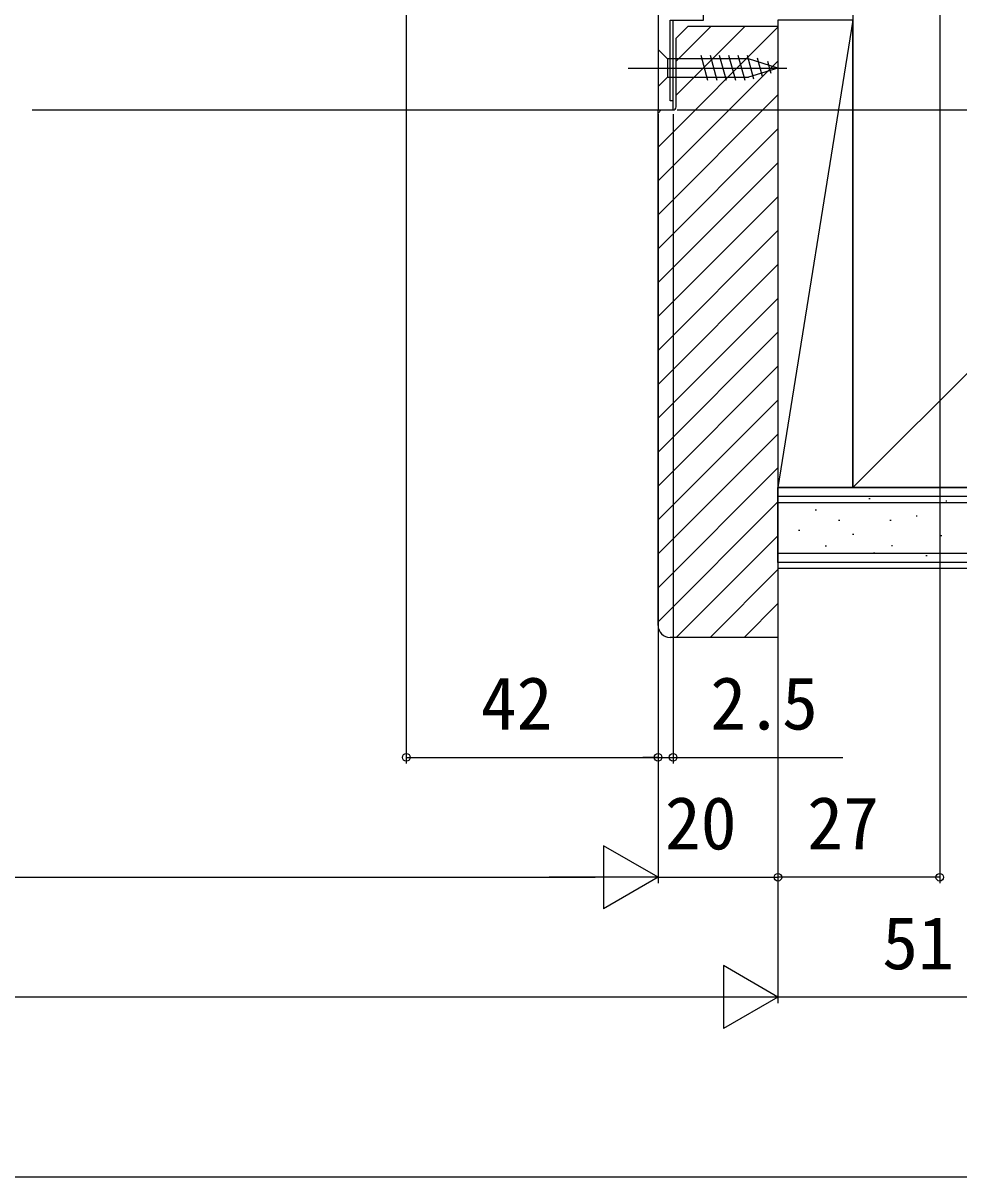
# Model space of a CAD drawing. Units: millimetres, scale not verified. Extents: x -525 to 525, y -783 to 778.
# Drawn here: x 149.1 to 305.2, y -782.7 to -590.2 of the extents above; entities that cross this region are included whole.
import ezdxf
from ezdxf.enums import TextEntityAlignment as Align

# ---------------------------------------------------------------- set-up
doc = ezdxf.new("R2010")
doc.units = ezdxf.units.MM
doc.header["$LTSCALE"] = 4
for name, color, linetype in [('0-2_YKK_11', 7, 'Continuous'), ('0-4_YKK_12', 2, 'Continuous'), ('0-5_YKK_13', 4, 'Continuous'), ('0-7_YKK_D', 6, 'Continuous'), ('0-8_YKK_ZWAK', 7, 'Continuous'), ('0-9_YSS_K', 3, 'Continuous'), ('0-A_YSS_KE', 3, 'Continuous')]:
    doc.layers.add(name, color=color, linetype=linetype)
doc.styles.add('ＭＳ ゴシック', font='')
doc.styles.get('ＭＳ ゴシック').set_extended_font_data('MS Gothic')

msp = doc.modelspace()

# ---------------------------------------------------------------- linework, layer by layer
at = {"layer": '0-2_YKK_11'}
msp.add_lwpolyline([(255, -588.7), (255, -604.7), (257.5, -604.7), (257.5, -603.2), (257, -603.2), (257, -589.7), (262.6, -589.7), (262.6, -587.7), (263.6, -587.7), (263.958, -588.685), (265.086, -588.274), (264.744, -587.334), (266, -586.877), (266, -572.4), (265.5, -571.9)], dxfattribs=at)
at = {"layer": '0-4_YKK_12'}
for p, q in [((257.5, -604.7), (257.5, -589.7)), ((150.569, -604.7), (257.5, -604.7))]:
    msp.add_line(p, q, dxfattribs=at)
at = {"layer": '0-5_YKK_13'}
for p, q in [((255.001, -594.599), (255.001, -600.799)), ((255.001, -594.599), (256.551, -596.149)), ((270.086, -596.149), (256.551, -596.149)), ((256.551, -596.149), (256.551, -599.249)), ((263.295, -599.799), (262.17, -595.599)), ((264.848, -599.799), (263.723, -595.599)), ((266.401, -599.799), (265.276, -595.599)), ((267.954, -599.799), (266.829, -595.599)), ((269.507, -599.799), (268.382, -595.599)), ((270.991, -599.54), (269.935, -595.599)), ((275.001, -597.699), (270.086, -596.149)), ((272.423, -599.089), (271.609, -596.053)), ((273.855, -598.637), (273.305, -596.588)), ((250.001, -597.699), (276.489, -597.699)), ((275.001, -597.699), (270.086, -599.249)), ((255.001, -600.799), (256.551, -599.249)), ((256.551, -599.249), (270.086, -599.249))]:
    msp.add_line(p, q, dxfattribs=at)
at = {"layer": '0-7_YKK_D'}
for p, q in [((302, -563.4), (302, -733.701)), ((213, -586), (213, -713.701)), ((275, -591.9), (275, -753.701)), ((275, -591.9), (275, -733.701)), ((275, -591.9), (275, -753.701)), ((255, -605.4), (255, -713.701)), ((257.5, -605.4), (257.5, -713.701)), ((258.2, -604.7), (407, -604.7)), ((255, -606.9), (255, -733.701)), ((255, -606.9), (255, -733.701)), ((213, -712.701), (255, -712.701)), ((255, -712.701), (252.45, -712.701)), ((255, -712.701), (257.5, -712.701)), ((257.5, -712.701), (285.827, -712.701)), ((255, -732.701), (245.907, -727.451)), ((245.907, -727.451), (245.907, -737.951)), ((-194.5, -732.701), (244.5, -732.701)), ((255, -732.701), (236.813, -732.701)), ((255, -732.701), (245.907, -737.951)), ((255, -732.701), (275, -732.701)), ((302, -732.701), (275, -732.701)), ((275, -752.701), (265.907, -747.451)), ((265.907, -747.451), (265.907, -757.951)), ((264.5, -752.701), (-214.5, -752.701)), ((275, -752.701), (256.813, -752.701)), ((275, -752.701), (265.907, -757.951)), ((326, -752.701), (275, -752.701))]:
    msp.add_line(p, q, dxfattribs=at)
for centre in [(213, -712.701), (255, -712.701), (255, -712.701), (257.5, -712.701), (275, -732.701), (275, -732.701), (302, -732.701)]:
    msp.add_circle(centre, 0.637, dxfattribs=at)
at = {"layer": '0-8_YKK_ZWAK'}
msp.add_lwpolyline([(-525, -782.7), (525, -782.7), (525, 747.3)], dxfattribs=at)
at = {"layer": '0-9_YSS_K'}
for p, q in [((287.5, -667.7), (392.5, -562.7)), ((255, -610.878), (275, -590.878)), ((258, -596.564), (263.864, -590.7)), ((258, -602.221), (269.52, -590.701)), ((287.5, -589.7), (275, -667.7)), ((287.5, -667.7), (287.5, -589.7)), ((255, -616.535), (275, -596.535)), ((255, -622.192), (275, -602.192)), ((255, -605.221), (255.52, -604.701)), ((255, -627.848), (275, -607.848)), ((255, -633.505), (275, -613.505)), ((255, -639.162), (275, -619.162)), ((255, -644.819), (275, -624.819)), ((255, -650.476), (275, -630.476)), ((255, -656.133), (275, -636.133)), ((255, -661.789), (275, -641.789)), ((255, -667.446), (275, -647.446)), ((255, -673.103), (275, -653.103)), ((255, -678.76), (275, -658.76)), ((255, -684.417), (275, -664.417)), ((275, -667.7), (287.5, -667.7)), ((473.564, -669.2), (275, -669.2)), ((290.184, -669.53), (290.384, -669.53)), ((255, -690.074), (275, -670.074)), ((281.22, -671.431), (281.42, -671.431)), ((302.981, -669.919), (303.181, -669.919)), ((285.117, -673.148), (285.317, -673.148)), ((293.692, -673.148), (293.892, -673.148)), ((298.04, -672.414), (298.24, -672.414)), ((278.426, -674.785), (278.626, -674.785)), ((287.455, -675.487), (287.655, -675.487)), ((258.029, -692.701), (275, -675.731)), ((282.897, -677.393), (283.097, -677.393)), ((293.919, -677.359), (294.119, -677.359)), ((302.161, -675.711), (302.361, -675.711)), ((473.564, -678.7), (275, -678.7)), ((290.963, -678.605), (291.163, -678.605)), ((299.688, -679.007), (299.888, -679.007)), ((263.686, -692.701), (275, -681.387)), ((473.564, -681.2), (275, -681.2)), ((269.343, -692.701), (275, -687.044))]:
    msp.add_line(p, q, dxfattribs=at)
msp.add_lwpolyline([(287.5, -589.7), (275, -589.7), (275, -667.7)], dxfattribs=at)
at = {"layer": '0-A_YSS_KE'}
for p, q in [((258, -592.7), (260, -590.7)), ((260, -590.7), (275, -590.7)), ((275, -590.7), (275, -692.7)), ((258, -604.2), (258, -592.7)), ((255, -690.7), (255, -604.7)), ((255, -604.7), (257.5, -604.7)), ((473.564, -667.7), (275, -667.7)), ((275, -680.2), (275, -667.7)), ((275, -670.2), (473.564, -670.2)), ((473.564, -680.2), (275, -680.2)), ((275, -692.7), (257, -692.7))]:
    msp.add_line(p, q, dxfattribs=at)
msp.add_lwpolyline([(392.5, -667.7), (392.5, -562.7), (287.5, -562.7), (287.5, -667.7)], close=True, dxfattribs=at)
for centre, radius, start, end in [((257.5, -604.2), 0.5, 270, 0), ((257, -690.7), 2, 180, 270)]:
    msp.add_arc(centre, radius, start, end, dxfattribs=at)

# ---------------------------------------------------------------- texts
at = {"layer": '0-7_YKK_D', "style": 'ＭＳ ゴシック'}
for s, p in [('42', (225.409, -710.701)), ('2.5', (263.714, -710.701)), ('20', (256.125, -730.701)), ('27', (279.875, -730.701)), ('51', (292.4, -750.701))]:
    msp.add_text(s, height=8.798, dxfattribs=at).set_placement(p, align=Align.BOTTOM_LEFT)

doc.saveas('drawing.dxf')
